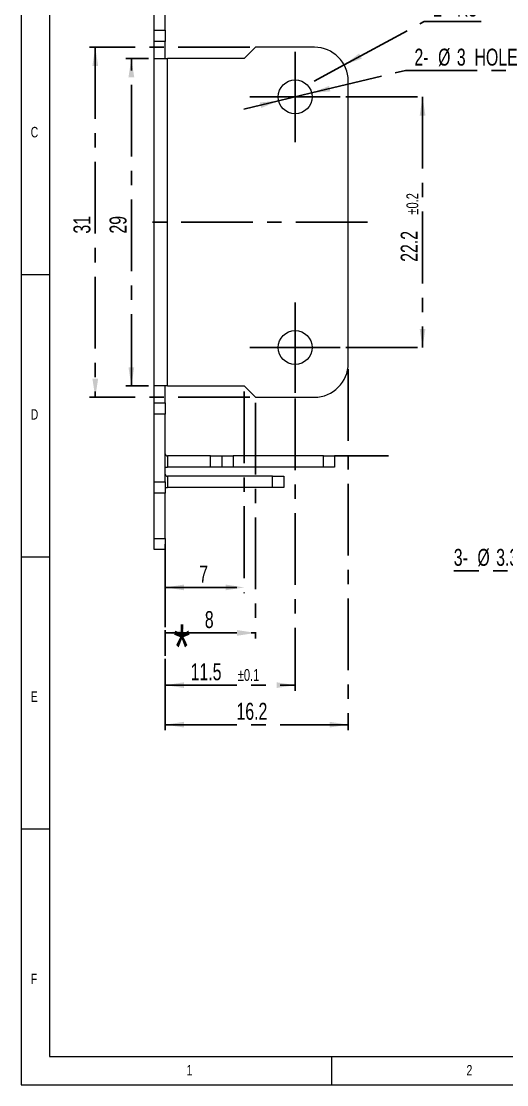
# Model space of a CAD drawing. Header units: millimetres. Extents: x 5 to 415, y 5 to 292.
# Drawn here: x 5 to 91, y 5 to 193.4 of the extents above; entities that cross this region are included whole.
import ezdxf

# ---------------------------------------------------------------- set-up
doc = ezdxf.new("R2010")
doc.units = ezdxf.units.MM
doc.linetypes.add('CENTERX2', pattern=[20.32, 12.7, -2.54, 2.54, -2.54])
doc.layers.add('CENTER_LINE', color=7, linetype='CENTERX2')
doc.styles.add('SLDTEXTSTYLE0', font='TXT', dxfattribs={"width": 0.7})
doc.styles.add('SLDTEXTSTYLE4', font='TXT', dxfattribs={"width": 0.75})
doc.dimstyles.new('SLDDIMSTYLE12', dxfattribs={"dimtxt": 3, "dimasz": 3.302, "dimexe": 0, "dimexo": 0.0625, "dimgap": 0.75, "dimtad": 1, "dimdec": 1, "dimlfac": 0.5, "dimrnd": 1e-09, "dimzin": 12, "dimdsep": 46, "dimtxsty": 'SLDTEXTSTYLE0', "dimsah": 1, "dimcen": 0.09, "dimadec": 0, "dimazin": 3, "dimtol": 1, "dimtp": 0.1, "dimtm": 0.1, "dimtfac": 1, "dimtdec": 1, "dimtofl": 0, "dimtmove": 0, "dimatfit": 3, "dimfxl": 1, "dimfrac": 2, "dimtolj": 1, "dimarcsym": 0})
doc.dimstyles.new('SLDDIMSTYLE13', dxfattribs={"dimtxt": 3, "dimasz": 3.302, "dimexe": 0, "dimexo": 0.0625, "dimgap": 0.75, "dimtad": 0, "dimtih": 1, "dimtoh": 1, "dimlfac": 0.5, "dimrnd": 1e-09, "dimzin": 12, "dimdsep": 46, "dimtxsty": 'SLDTEXTSTYLE0', "dimsah": 1, "dimcen": 0, "dimadec": 0, "dimazin": 3, "dimtfac": 1, "dimtmove": 0, "dimatfit": 3, "dimfxl": 1, "dimfrac": 2, "dimtolj": 1, "dimtzin": 12, "dimarcsym": 0})
doc.dimstyles.new('SLDDIMSTYLE2', dxfattribs={"dimtxt": 3, "dimasz": 3.302, "dimexe": 0, "dimexo": 0.0625, "dimgap": 0.75, "dimtad": 1, "dimlfac": 0.5, "dimrnd": 1e-09, "dimzin": 12, "dimdsep": 46, "dimtxsty": 'SLDTEXTSTYLE0', "dimsah": 1, "dimcen": 0.09, "dimadec": 0, "dimazin": 3, "dimtfac": 1, "dimtofl": 0, "dimtmove": 0, "dimatfit": 3, "dimfxl": 1, "dimfrac": 2, "dimtolj": 1, "dimtzin": 12, "dimarcsym": 0})
doc.dimstyles.new('SLDDIMSTYLE3', dxfattribs={"dimtxt": 3, "dimasz": 3.302, "dimexe": 0, "dimexo": 0.0625, "dimgap": 0.75, "dimtad": 1, "dimlfac": 0.5, "dimrnd": 1e-09, "dimzin": 12, "dimdsep": 46, "dimtxsty": 'SLDTEXTSTYLE0', "dimsah": 1, "dimcen": 0.09, "dimadec": 0, "dimazin": 3, "dimtol": 1, "dimtp": 0.2, "dimtm": 0.2, "dimtfac": 1, "dimtofl": 0, "dimtmove": 0, "dimatfit": 3, "dimfxl": 1, "dimfrac": 2, "dimtolj": 1, "dimarcsym": 0})
doc.dimstyles.new('SLDDIMSTYLE5', dxfattribs={"dimtxt": 3, "dimasz": 3.302, "dimexe": 0, "dimexo": 0.0625, "dimgap": 0.75, "dimtad": 0, "dimtih": 1, "dimtoh": 1, "dimlfac": 0.5, "dimrnd": 1e-09, "dimzin": 12, "dimdsep": 46, "dimtxsty": 'SLDTEXTSTYLE0', "dimsah": 1, "dimcen": 0, "dimadec": 0, "dimazin": 3, "dimtfac": 1, "dimtofl": 0, "dimtmove": 0, "dimatfit": 3, "dimfxl": 1, "dimfrac": 2, "dimtolj": 1, "dimtzin": 12, "dimarcsym": 0})
doc.dimstyles.new('SLDDIMSTYLE8', dxfattribs={"dimtxt": 0.18, "dimasz": 3.302, "dimexe": 0, "dimexo": 0.0625, "dimgap": 0, "dimtad": 0, "dimtih": 1, "dimtoh": 1, "dimdec": 0, "dimrnd": 1e-09, "dimzin": 0, "dimdsep": 46, "dimtxsty": 'Standard', "dimblk1": 'NONE', "dimblk2": 'NONE', "dimsah": 1, "dimcen": 0.09, "dimadec": 0, "dimazin": 0, "dimtfac": 3.302, "dimtdec": 0, "dimtofl": 0, "dimtmove": 0, "dimatfit": 3, "dimldrblk": 'NONE', "dimfxl": 1, "dimfrac": 2, "dimtolj": 1, "dimtzin": 0, "dimarcsym": 0})

# ---------------------------------------------------------------- blocks, each defined once
blk = doc.blocks.new('_D_32')
at = {"layer": 'CENTER_LINE'}
for p, q in [((121.75, 120.58), (125.12, 125.96)), ((121.75, 120.58), (118.24, 114.99)), ((118.24, 114.99), (106.38, 96.05)), ((106.38, 96.05), (81.61, 96.05))]:
    blk.add_line(p, q, dxfattribs=at)
for points in [[(121.75, 120.58), (123.93, 123.11), (123.07, 123.65)], [(118.24, 114.99), (116.06, 112.46), (116.92, 111.92)]]:
    blk.add_solid(points, dxfattribs=at)
at = {"layer": 'CENTER_LINE', "char_height": 3, "attachment_point": 1, "style": 'SLDTEXTSTYLE0'}
for s, insert in [('3-', (81.61, 99.92)), ('%%c', (85.8, 99.92)), ('3.3', (89.12, 99.92)), ('HOLE', (95.43, 99.92))]:
    blk.add_mtext(s, dxfattribs=dict(at, insert=insert))
blk = doc.blocks.new('_D_38')
at = {"layer": 'CENTER_LINE'}
for p, q in [((62.51, 179.98), (77.08, 179.98)), ((76.08, 179.98), (76.08, 135.58)), ((62.51, 135.58), (77.08, 135.58))]:
    blk.add_line(p, q, dxfattribs=at)
for points in [[(76.08, 179.98), (75.57, 176.68), (76.59, 176.68)], [(76.08, 135.58), (76.59, 138.89), (75.57, 138.89)]]:
    blk.add_solid(points, dxfattribs=at)
at = {"layer": 'CENTER_LINE', "attachment_point": 1, "rotation": 90, "style": 'SLDTEXTSTYLE0'}
for s, insert, char_height in [('±0.2', (73.22, 159.13), 2.1), ('22.2', (72.21, 150.77), 3)]:
    blk.add_mtext(s, dxfattribs=dict(at, insert=insert, char_height=char_height))
blk = doc.blocks.new('_D_39')
at = {"layer": 'CENTER_LINE'}
for p, q in [((45.51, 188.78), (17.11, 188.78)), ((18.11, 188.78), (18.11, 126.78)), ((45.51, 126.78), (17.11, 126.78))]:
    blk.add_line(p, q, dxfattribs=at)
for points in [[(18.11, 188.78), (17.6, 185.48), (18.62, 185.48)], [(18.11, 126.78), (18.62, 130.09), (17.6, 130.09)]]:
    blk.add_solid(points, dxfattribs=at)
at = {"layer": 'CENTER_LINE', "insert": (14.24, 155.77), "char_height": 3, "attachment_point": 1, "rotation": 90, "style": 'SLDTEXTSTYLE0'}
blk.add_mtext('31', dxfattribs=at)
blk = doc.blocks.new('_D_40')
at = {"layer": 'CENTER_LINE'}
for p, q in [((46.51, 125.78), (46.51, 84.04)), ((30.51, 100.78), (30.51, 84.04)), ((30.51, 85.04), (46.51, 85.04))]:
    blk.add_line(p, q, dxfattribs=at)
for points in [[(30.51, 85.04), (33.81, 84.53), (33.81, 85.54)], [(46.51, 85.04), (43.21, 85.54), (43.21, 84.53)]]:
    blk.add_solid(points, dxfattribs=at)
at = {"layer": 'CENTER_LINE', "insert": (37.51, 88.9), "char_height": 3, "attachment_point": 1, "style": 'SLDTEXTSTYLE0'}
blk.add_mtext('8', dxfattribs=at)
blk = doc.blocks.new('_D_41')
at = {"layer": 'CENTER_LINE'}
for p, q in [((27.51, 186.78), (23.5, 186.78)), ((24.5, 128.78), (24.5, 186.78)), ((27.51, 128.78), (23.5, 128.78))]:
    blk.add_line(p, q, dxfattribs=at)
for points in [[(24.5, 186.78), (23.99, 183.48), (25.01, 183.48)], [(24.5, 128.78), (25.01, 132.09), (23.99, 132.09)]]:
    blk.add_solid(points, dxfattribs=at)
at = {"layer": 'CENTER_LINE', "insert": (20.64, 155.77), "char_height": 3, "attachment_point": 1, "rotation": 90, "style": 'SLDTEXTSTYLE0'}
blk.add_mtext('29', dxfattribs=at)
blk = doc.blocks.new('_D_42')
at = {"layer": 'CENTER_LINE'}
for p, q in [((44.51, 127.78), (44.51, 92.09)), ((30.51, 98.78), (30.51, 92.09)), ((30.51, 93.09), (44.51, 93.09))]:
    blk.add_line(p, q, dxfattribs=at)
for points in [[(30.51, 93.09), (33.81, 92.59), (33.81, 93.6)], [(44.51, 93.09), (41.21, 93.6), (41.21, 92.59)]]:
    blk.add_solid(points, dxfattribs=at)
at = {"layer": 'CENTER_LINE', "insert": (36.51, 96.96), "char_height": 3, "attachment_point": 1, "style": 'SLDTEXTSTYLE0'}
blk.add_mtext('7', dxfattribs=at)
blk = doc.blocks.new('_D_43')
at = {"layer": 'CENTER_LINE'}
for p, q in [((56.43, 180.68), (73.05, 184.66)), ((73.05, 184.66), (94.65, 184.66)), ((50.59, 179.28), (44.42, 177.81)), ((50.59, 179.28), (56.43, 180.68))]:
    blk.add_line(p, q, dxfattribs=at)
for points in [[(56.43, 180.68), (59.76, 180.96), (59.52, 181.94)], [(50.59, 179.28), (47.26, 179.01), (47.5, 178.02)]]:
    blk.add_solid(points, dxfattribs=at)
at = {"layer": 'CENTER_LINE', "char_height": 3, "attachment_point": 1, "style": 'SLDTEXTSTYLE0'}
for s, insert in [('2-', (74.64, 188.53)), ('%%c', (78.83, 188.53)), ('3', (82.15, 188.53)), ('HOLE', (85.28, 188.53))]:
    blk.add_mtext(s, dxfattribs=dict(at, insert=insert))
blk = doc.blocks.new('_D_44')
at = {"layer": 'CENTER_LINE'}
for p, q in [((62.18, 185.65), (76.38, 193.35)), ((76.38, 193.35), (86.49, 193.35)), ((56.91, 182.78), (62.18, 185.65))]:
    blk.add_line(p, q, dxfattribs=at)
blk.add_solid([(62.18, 185.65), (65.33, 186.77), (64.84, 187.67)], dxfattribs=at)
at = {"layer": 'CENTER_LINE', "char_height": 3, "attachment_point": 1, "style": 'SLDTEXTSTYLE0'}
for s, insert in [('2-', (77.96, 197.22)), ('R3', (82.16, 197.22))]:
    blk.add_mtext(s, dxfattribs=dict(at, insert=insert))
blk = doc.blocks.new('_D_45')
at = {"layer": 'CENTER_LINE'}
for p, q in [((53.51, 126.58), (53.51, 74.78)), ((30.51, 100.78), (30.51, 74.78)), ((30.51, 75.78), (53.51, 75.78))]:
    blk.add_line(p, q, dxfattribs=at)
for points in [[(30.51, 75.78), (33.81, 75.28), (33.81, 76.29)], [(53.51, 75.78), (50.21, 76.29), (50.21, 75.28)]]:
    blk.add_solid(points, dxfattribs=at)
at = {"layer": 'CENTER_LINE', "attachment_point": 1, "style": 'SLDTEXTSTYLE0'}
for s, insert, char_height in [('11.5', (35, 79.65), 3), ('±0.1', (43.35, 78.64), 2.1)]:
    blk.add_mtext(s, dxfattribs=dict(at, insert=insert, char_height=char_height))
blk = doc.blocks.new('_D_46')
at = {"layer": 'CENTER_LINE'}
for p, q in [((62.91, 131.78), (62.91, 67.78)), ((30.51, 98.78), (30.51, 67.78)), ((30.51, 68.78), (62.91, 68.78))]:
    blk.add_line(p, q, dxfattribs=at)
for points in [[(30.51, 68.78), (33.81, 68.28), (33.81, 69.29)], [(62.91, 68.78), (59.61, 69.29), (59.61, 68.28)]]:
    blk.add_solid(points, dxfattribs=at)
at = {"layer": 'CENTER_LINE', "insert": (43.12, 72.65), "char_height": 3, "attachment_point": 1, "style": 'SLDTEXTSTYLE0'}
blk.add_mtext('16.2', dxfattribs=at)
blk = doc.blocks.new('_None')
blk = doc.blocks.new('SW_CENTERMARKSYMBOL_10')
at = {"layer": 'CENTER_LINE', "color": 0}
for p, q in [((0, 5), (0, 8)), ((0, 0), (0, 5)), ((-5, 0), (-8, 0)), ((0, 0), (-5, 0)), ((0, 0), (0, -5)), ((0, 0), (5, 0)), ((5, 0), (8, 0)), ((0, -5), (0, -8))]:
    blk.add_line(p, q, dxfattribs=at)
blk = doc.blocks.new('SW_CENTERMARKSYMBOL_11')
at = {"layer": 'CENTER_LINE', "color": 0}
for p, q in [((0, 5), (0, 8)), ((0, 0), (0, 5)), ((-5, 0), (-8, 0)), ((0, 0), (-5, 0)), ((0, 0), (0, -5)), ((0, 0), (5, 0)), ((5, 0), (8, 0)), ((0, -5), (0, -8))]:
    blk.add_line(p, q, dxfattribs=at)

msp = doc.modelspace()

# ---------------------------------------------------------------- linework, layer by layer
at = {"color": 7, "linetype": 'Continuous', "lineweight": 18}
for p, q in [((5, 292), (5, 5)), ((10, 287), (10, 10)), ((28.51091, 191.78309), (28.51091, 203.78309)), ((30.51091, 191.78309), (30.51091, 203.78309)), ((28.51091, 191.78309), (30.51091, 191.78309)), ((28.51091, 189.78309), (28.51091, 191.78309)), ((30.51091, 191.78309), (30.51091, 189.78309)), ((30.51091, 189.78309), (28.51091, 189.78309)), ((28.51091, 186.78309), (28.51091, 189.78309)), ((30.51091, 186.78309), (30.51091, 189.78309)), ((46.51091, 188.78309), (44.51091, 186.78309)), ((56.91091, 188.78309), (46.51091, 188.78309)), ((28.51091, 186.78309), (30.91091, 186.78309)), ((28.51091, 128.78309), (28.51091, 186.78309)), ((30.91091, 128.78309), (30.91091, 186.78309)), ((44.51091, 186.78309), (30.91091, 186.78309)), ((62.91091, 132.78309), (62.91091, 182.78309)), ((5, 148.5), (10, 148.5)), ((30.91091, 128.78309), (28.51091, 128.78309)), ((28.51091, 125.78309), (28.51091, 128.78309)), ((30.51091, 125.78309), (30.51091, 128.78309)), ((30.91091, 128.78309), (44.51091, 128.78309)), ((44.51091, 128.78309), (46.51091, 126.78309)), ((46.51091, 126.78309), (56.91091, 126.78309)), ((28.51091, 125.78309), (30.51091, 125.78309)), ((28.51091, 123.78309), (28.51091, 125.78309)), ((30.51091, 125.78309), (30.51091, 123.78309)), ((30.51091, 123.78309), (28.51091, 123.78309)), ((28.51091, 111.78309), (28.51091, 123.78309)), ((30.51091, 111.78309), (30.51091, 123.78309)), ((30.91091, 116.38309), (30.91091, 114.38309)), ((38.51091, 116.38309), (30.91091, 116.38309)), ((38.51091, 114.38309), (38.51091, 116.38309)), ((38.51091, 116.38309), (40.51091, 116.38309)), ((40.51091, 116.38309), (40.51091, 114.38309)), ((40.51091, 116.38309), (42.51091, 116.38309)), ((42.51091, 116.38309), (42.51091, 114.38309)), ((58.51091, 116.38309), (42.51091, 116.38309)), ((58.51091, 114.38309), (58.51091, 116.38309)), ((58.51091, 116.38309), (60.51091, 116.38309)), ((60.51091, 116.38309), (60.51091, 114.38309)), ((30.51091, 114.41666), (30.91091, 114.38309)), ((38.51091, 114.38309), (30.91091, 114.38309)), ((40.51091, 114.38309), (38.51091, 114.38309)), ((42.51091, 114.38309), (40.51091, 114.38309)), ((58.51091, 114.38309), (42.51091, 114.38309)), ((60.51091, 114.38309), (58.51091, 114.38309)), ((28.51091, 111.78309), (30.51091, 111.78309)), ((28.51091, 109.78309), (28.51091, 111.78309)), ((30.51091, 111.78309), (30.51091, 109.78309)), ((30.91091, 112.78309), (30.91091, 110.78309)), ((49.51091, 112.78309), (30.91091, 112.78309)), ((49.51091, 110.78309), (49.51091, 112.78309)), ((49.51091, 112.78309), (51.51091, 112.78309)), ((51.51091, 112.78309), (51.51091, 110.78309)), ((30.51091, 109.78309), (28.51091, 109.78309)), ((28.51091, 101.78309), (28.51091, 109.78309)), ((30.51091, 110.81666), (30.91091, 110.78309)), ((30.51091, 101.78309), (30.51091, 109.78309)), ((49.51091, 110.78309), (30.91091, 110.78309)), ((51.51091, 110.78309), (49.51091, 110.78309)), ((28.51091, 101.78309), (30.51091, 101.78309)), ((28.51091, 99.78309), (28.51091, 101.78309)), ((30.51091, 101.78309), (30.51091, 99.78309)), ((5, 98.5), (10, 98.5)), ((30.51091, 99.78309), (28.51091, 99.78309)), ((10, 50.27057), (5, 50.27057)), ((10, 10), (410.25049, 10)), ((60, 5), (60, 10)), ((5, 5), (415, 5))]:
    msp.add_line(p, q, dxfattribs=at)
for centre in [(53.51091, 179.98309), (53.51091, 135.58309)]:
    msp.add_circle(centre, 3, dxfattribs=at)
for centre, radius, start, end in [((56.91091, 182.78309), 6, 0, 90), ((56.91091, 132.78309), 6, 270, 0), ((30.91091, 116.78309), 0.4, 180, 270), ((30.91091, 113.18309), 0.4, 180, 270)]:
    msp.add_arc(centre, radius, start, end, dxfattribs=at)
at = {"layer": 'CENTER_LINE'}
msp.add_line((66.34974, 157.78309), (26.39482, 157.78309), dxfattribs=at)

# ---------------------------------------------------------------- block references
for name, p in [('SW_CENTERMARKSYMBOL_11', (53.51091, 179.98309)), ('SW_CENTERMARKSYMBOL_10', (53.51091, 135.58309))]:
    msp.add_blockref(name, p, dxfattribs=at)

# ---------------------------------------------------------------- texts
at = {"color": 7, "linetype": 'Continuous', "lineweight": 0, "char_height": 1.85208, "attachment_point": 1, "style": 'SLDTEXTSTYLE4'}
for s, insert in [('C', (6.66667, 174.66802)), ('D', (6.66667, 124.66802)), ('E', (6.66667, 74.66802)), ('F', (6.66667, 24.66802)), ('1', (34.2776, 8.4929)), ('2', (83.86093, 8.4929))]:
    msp.add_mtext(s, dxfattribs=dict(at, insert=insert))
at = {"layer": 'CENTER_LINE', "insert": (31.98847, 86.547), "char_height": 8, "attachment_point": 1, "style": 'SLDTEXTSTYLE0'}
msp.add_mtext('*', dxfattribs=at)

# ---------------------------------------------------------------- dimensions: what is measured, and where the dimension line sits
at = {"layer": 'CENTER_LINE'}
dim = msp.add_radius_dim(center=(56.91091, 182.78309), mpoint=(62.184, 185.6457), text='2-<>', dimstyle='SLDDIMSTYLE5', dxfattribs=at)
dim.commit()
dim.dimension.update_dxf_attribs({"geometry": '_D_44', "text_midpoint": (82.22919, 195.09865), "dimtype": 164})
for base, p1, p2, dimstyle, picture, middle in [((18.11091, 126.78309), (46.51091, 188.78309), (46.51091, 126.78309), 'SLDDIMSTYLE2', '_D_39', (18.11091, 157.78309)), ((24.50225, 186.78309), (28.51091, 128.78309), (28.51091, 186.78309), 'SLDDIMSTYLE2', '_D_41', (24.50225, 157.78309)), ((76.07982, 135.58309), (61.51091, 179.98309), (61.51091, 135.58309), 'SLDDIMSTYLE3', '_D_38', (76.07982, 157.78309))]:
    dim = msp.add_linear_dim(base=base, p1=p1, p2=p2, angle=90, dimstyle=dimstyle, dxfattribs=at)
    dim.commit()
    dim.dimension.update_dxf_attribs({"geometry": picture, "text_midpoint": middle, "dimtype": 160})
for p1, p2, text, picture, middle in [((56.42852, 180.68134), (50.5933, 179.28485), '2-<> HOLE', '_D_43', (84.64529, 186.90747)), ((118.243, 114.98649), (121.74672, 120.57969), '3-<> HOLE', '_D_32', (93.20229, 98.30258))]:
    dim = msp.add_diameter_dim_2p(p1=p1, p2=p2, text=text, dimstyle='SLDDIMSTYLE13', dxfattribs=at)
    dim.commit()
    dim.dimension.update_dxf_attribs({"geometry": picture, "text_midpoint": middle, "dimtype": 163})
for base, p1, p2, dimstyle, picture, middle in [((62.91091, 68.78309), (30.51091, 99.78309), (62.91091, 132.78309), 'SLDDIMSTYLE2', '_D_46', (46.71091, 68.78309)), ((44.51091, 93.09431), (30.51091, 99.78309), (44.51091, 128.78309), 'SLDDIMSTYLE2', '_D_42', (37.51091, 93.09431)), ((53.51091, 75.78309), (30.51091, 101.78309), (53.51091, 127.58309), 'SLDDIMSTYLE12', '_D_45', (42.01091, 75.78309)), ((46.51091, 85.03585), (30.51091, 101.78309), (46.51091, 126.78309), 'SLDDIMSTYLE2', '_D_40', (38.51091, 85.03585))]:
    dim = msp.add_linear_dim(base=base, p1=p1, p2=p2, dimstyle=dimstyle, dxfattribs=at)
    dim.commit()
    dim.dimension.update_dxf_attribs({"geometry": picture, "text_midpoint": middle, "dimtype": 160})

# ---------------------------------------------------------------- leaders
at = {"layer": 'CENTER_LINE', "has_arrowhead": 0}
msp.add_leader([(60.51091, 116.38309), (70.06594, 116.38309)], dimstyle='SLDDIMSTYLE8', dxfattribs=at)

doc.saveas('drawing.dxf')
